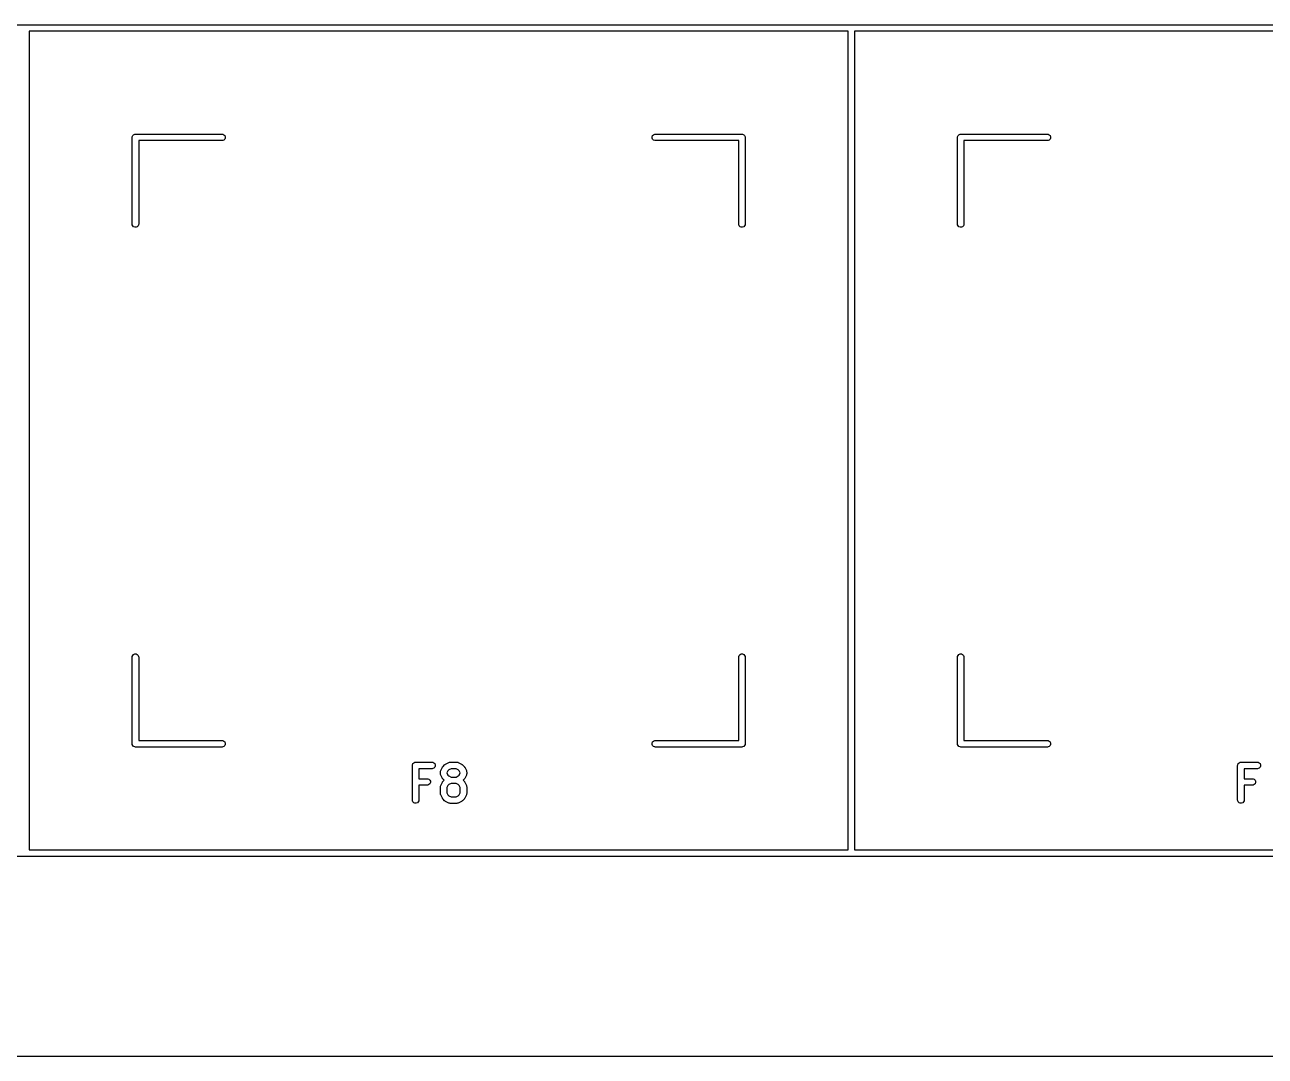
# Model space of a CAD drawing. Extents: x 48 to 353, y -180 to -61.
# Drawn here: x 200.92 to 229.55, y -84.45 to -60.64 of the extents above; entities that cross this region are included whole.
import ezdxf

# ---------------------------------------------------------------- set-up
doc = ezdxf.new("R2010")
doc.units = 0
doc.layers.add('BLACK', color=7, linetype='CONTINUOUS')

msp = doc.modelspace()

# ---------------------------------------------------------------- linework, layer by layer
at = {"layer": 'BLACK', "linetype": 'CONTINUOUS'}
for p, q in [((181.9, -60.6375), (200.95, -60.6375)), ((200.95, -60.6375), (220, -60.6375)), ((220, -60.6375), (239.05, -60.6375)), ((201.025, -60.7875), (201.025, -79.6875)), ((219.925, -60.7875), (201.025, -60.7875)), ((219.925, -79.6875), (219.925, -60.7875)), ((220.075, -60.7875), (220.075, -79.6875)), ((238.975, -60.7875), (220.075, -60.7875)), ((203.4, -63.2375), (203.401441, -63.222868)), ((203.4, -65.2375), (203.4, -63.2375)), ((203.401441, -63.222868), (203.41264, -63.195832)), ((203.41264, -63.195832), (203.433332, -63.17514)), ((203.433332, -63.17514), (203.460368, -63.163941)), ((203.460368, -63.163941), (203.475, -63.1625)), ((203.475, -63.1625), (205.475, -63.1625)), ((205.475, -63.1625), (205.489632, -63.163941)), ((205.489632, -63.163941), (205.516668, -63.17514)), ((205.516668, -63.17514), (205.53736, -63.195832)), ((205.53736, -63.195832), (205.548559, -63.222868)), ((205.548559, -63.252132), (205.53736, -63.279168)), ((205.548559, -63.222868), (205.548559, -63.252132)), ((215.401441, -63.222868), (215.41264, -63.195832)), ((215.401441, -63.252132), (215.401441, -63.222868)), ((215.41264, -63.279168), (215.401441, -63.252132)), ((215.41264, -63.195832), (215.433332, -63.17514)), ((215.433332, -63.17514), (215.460368, -63.163941)), ((215.460368, -63.163941), (215.475, -63.1625)), ((215.475, -63.1625), (217.475, -63.1625)), ((217.475, -63.1625), (217.489632, -63.163941)), ((217.489632, -63.163941), (217.516668, -63.17514)), ((217.516668, -63.17514), (217.53736, -63.195832)), ((217.53736, -63.195832), (217.548559, -63.222868)), ((217.548559, -63.222868), (217.55, -63.2375)), ((217.55, -63.2375), (217.55, -65.2375)), ((222.45, -63.2375), (222.451441, -63.222868)), ((222.45, -65.2375), (222.45, -63.2375)), ((222.451441, -63.222868), (222.46264, -63.195832)), ((222.46264, -63.195832), (222.483332, -63.17514)), ((222.483332, -63.17514), (222.510368, -63.163941)), ((222.510368, -63.163941), (222.525, -63.1625)), ((222.525, -63.1625), (224.525, -63.1625)), ((224.525, -63.1625), (224.539632, -63.163941)), ((224.539632, -63.163941), (224.566668, -63.17514)), ((224.566668, -63.17514), (224.58736, -63.195832)), ((224.58736, -63.195832), (224.598559, -63.222868)), ((224.598559, -63.252132), (224.58736, -63.279168)), ((224.598559, -63.222868), (224.598559, -63.252132)), ((205.475, -63.3125), (203.55, -63.3125)), ((203.55, -63.3125), (203.55, -65.2375)), ((205.489632, -63.311059), (205.475, -63.3125)), ((205.516668, -63.29986), (205.489632, -63.311059)), ((205.53736, -63.279168), (205.516668, -63.29986)), ((215.433332, -63.29986), (215.41264, -63.279168)), ((215.460368, -63.311059), (215.433332, -63.29986)), ((215.475, -63.3125), (215.460368, -63.311059)), ((217.4, -63.3125), (215.475, -63.3125)), ((217.4, -65.2375), (217.4, -63.3125)), ((224.525, -63.3125), (222.6, -63.3125)), ((222.6, -63.3125), (222.6, -65.2375)), ((224.539632, -63.311059), (224.525, -63.3125)), ((224.566668, -63.29986), (224.539632, -63.311059)), ((224.58736, -63.279168), (224.566668, -63.29986)), ((203.401441, -65.252132), (203.4, -65.2375)), ((203.41264, -65.279168), (203.401441, -65.252132)), ((203.433332, -65.29986), (203.41264, -65.279168)), ((203.53736, -65.279168), (203.516668, -65.29986)), ((203.548559, -65.252132), (203.53736, -65.279168)), ((203.55, -65.2375), (203.548559, -65.252132)), ((217.401441, -65.252132), (217.4, -65.2375)), ((217.41264, -65.279168), (217.401441, -65.252132)), ((217.433332, -65.29986), (217.41264, -65.279168)), ((217.53736, -65.279168), (217.516668, -65.29986)), ((217.548559, -65.252132), (217.53736, -65.279168)), ((217.55, -65.2375), (217.548559, -65.252132)), ((222.451441, -65.252132), (222.45, -65.2375)), ((222.46264, -65.279168), (222.451441, -65.252132)), ((222.483332, -65.29986), (222.46264, -65.279168)), ((222.58736, -65.279168), (222.566668, -65.29986)), ((222.598559, -65.252132), (222.58736, -65.279168)), ((222.6, -65.2375), (222.598559, -65.252132)), ((203.460368, -65.311059), (203.433332, -65.29986)), ((203.489632, -65.311059), (203.460368, -65.311059)), ((203.516668, -65.29986), (203.489632, -65.311059)), ((217.460368, -65.311059), (217.433332, -65.29986)), ((217.489632, -65.311059), (217.460368, -65.311059)), ((217.516668, -65.29986), (217.489632, -65.311059)), ((222.510368, -65.311059), (222.483332, -65.29986)), ((222.539632, -65.311059), (222.510368, -65.311059)), ((222.566668, -65.29986), (222.539632, -65.311059)), ((203.4, -75.2375), (203.401441, -75.222868)), ((203.4, -77.2375), (203.4, -75.2375)), ((203.401441, -75.222868), (203.41264, -75.195832)), ((203.41264, -75.195832), (203.433332, -75.17514)), ((203.433332, -75.17514), (203.460368, -75.163941)), ((203.460368, -75.163941), (203.489632, -75.163941)), ((203.489632, -75.163941), (203.516668, -75.17514)), ((203.516668, -75.17514), (203.53736, -75.195832)), ((203.53736, -75.195832), (203.548559, -75.222868)), ((203.548559, -75.222868), (203.55, -75.2375)), ((203.55, -75.2375), (203.55, -77.1625)), ((217.4, -75.2375), (217.401441, -75.222868)), ((217.4, -77.1625), (217.4, -75.2375)), ((217.401441, -75.222868), (217.41264, -75.195832)), ((217.41264, -75.195832), (217.433332, -75.17514)), ((217.433332, -75.17514), (217.460368, -75.163941)), ((217.460368, -75.163941), (217.489632, -75.163941)), ((217.489632, -75.163941), (217.516668, -75.17514)), ((217.516668, -75.17514), (217.53736, -75.195832)), ((217.53736, -75.195832), (217.548559, -75.222868)), ((217.548559, -75.222868), (217.55, -75.2375)), ((217.55, -75.2375), (217.55, -77.2375)), ((222.45, -75.2375), (222.451441, -75.222868)), ((222.45, -77.2375), (222.45, -75.2375)), ((222.451441, -75.222868), (222.46264, -75.195832)), ((222.46264, -75.195832), (222.483332, -75.17514)), ((222.483332, -75.17514), (222.510368, -75.163941)), ((222.510368, -75.163941), (222.539632, -75.163941)), ((222.539632, -75.163941), (222.566668, -75.17514)), ((222.566668, -75.17514), (222.58736, -75.195832)), ((222.58736, -75.195832), (222.598559, -75.222868)), ((222.598559, -75.222868), (222.6, -75.2375)), ((222.6, -75.2375), (222.6, -77.1625)), ((203.401441, -77.252132), (203.4, -77.2375)), ((203.41264, -77.279168), (203.401441, -77.252132)), ((203.433332, -77.29986), (203.41264, -77.279168)), ((203.460368, -77.311059), (203.433332, -77.29986)), ((203.55, -77.1625), (205.475, -77.1625)), ((205.475, -77.1625), (205.489632, -77.163941)), ((205.489632, -77.163941), (205.516668, -77.17514)), ((205.516668, -77.29986), (205.489632, -77.311059)), ((205.516668, -77.17514), (205.53736, -77.195832)), ((205.53736, -77.279168), (205.516668, -77.29986)), ((205.53736, -77.195832), (205.548559, -77.222868)), ((205.548559, -77.252132), (205.53736, -77.279168)), ((205.548559, -77.222868), (205.548559, -77.252132)), ((215.401441, -77.222868), (215.41264, -77.195832)), ((215.401441, -77.252132), (215.401441, -77.222868)), ((215.41264, -77.279168), (215.401441, -77.252132)), ((215.41264, -77.195832), (215.433332, -77.17514)), ((215.433332, -77.29986), (215.41264, -77.279168)), ((215.433332, -77.17514), (215.460368, -77.163941)), ((215.460368, -77.311059), (215.433332, -77.29986)), ((215.460368, -77.163941), (215.475, -77.1625)), ((215.475, -77.1625), (217.4, -77.1625)), ((217.516668, -77.29986), (217.489632, -77.311059)), ((217.53736, -77.279168), (217.516668, -77.29986)), ((217.548559, -77.252132), (217.53736, -77.279168)), ((217.55, -77.2375), (217.548559, -77.252132)), ((222.451441, -77.252132), (222.45, -77.2375)), ((222.46264, -77.279168), (222.451441, -77.252132)), ((222.483332, -77.29986), (222.46264, -77.279168)), ((222.510368, -77.311059), (222.483332, -77.29986)), ((222.6, -77.1625), (224.525, -77.1625)), ((224.525, -77.1625), (224.539632, -77.163941)), ((224.539632, -77.163941), (224.566668, -77.17514)), ((224.566668, -77.29986), (224.539632, -77.311059)), ((224.566668, -77.17514), (224.58736, -77.195832)), ((224.58736, -77.279168), (224.566668, -77.29986)), ((224.58736, -77.195832), (224.598559, -77.222868)), ((224.598559, -77.252132), (224.58736, -77.279168)), ((224.598559, -77.222868), (224.598559, -77.252132)), ((203.475, -77.3125), (203.460368, -77.311059)), ((205.475, -77.3125), (203.475, -77.3125)), ((205.489632, -77.311059), (205.475, -77.3125)), ((215.475, -77.3125), (215.460368, -77.311059)), ((217.475, -77.3125), (215.475, -77.3125)), ((217.489632, -77.311059), (217.475, -77.3125)), ((222.525, -77.3125), (222.510368, -77.311059)), ((224.525, -77.3125), (222.525, -77.3125)), ((224.539632, -77.311059), (224.525, -77.3125)), ((209.866667, -77.737295), (209.868108, -77.722663)), ((209.866667, -78.537295), (209.866667, -77.737295)), ((209.868108, -77.722663), (209.879307, -77.695627)), ((209.879307, -77.695627), (209.899999, -77.674935)), ((209.899999, -77.674935), (209.927035, -77.663736)), ((209.927035, -77.663736), (209.941667, -77.662295)), ((209.941667, -77.662295), (210.322619, -77.662295)), ((210.322619, -77.812295), (210.016667, -77.812295)), ((210.016667, -77.812295), (210.016667, -78.043247)), ((210.322619, -77.662295), (210.337251, -77.663736)), ((210.337251, -77.810854), (210.322619, -77.812295)), ((210.337251, -77.663736), (210.364287, -77.674935)), ((210.364287, -77.799655), (210.337251, -77.810854)), ((210.364287, -77.674935), (210.384979, -77.695627)), ((210.384979, -77.778963), (210.364287, -77.799655)), ((210.384979, -77.695627), (210.396178, -77.722663)), ((210.396178, -77.751927), (210.384979, -77.778963)), ((210.396178, -77.722663), (210.396178, -77.751927)), ((210.514285, -77.889676), (210.515726, -77.875044)), ((210.515726, -77.875044), (210.516756, -77.872555)), ((210.516756, -77.872555), (210.516948, -77.869866)), ((210.516948, -77.869866), (210.522203, -77.856135)), ((210.522203, -77.856135), (210.560299, -77.779944)), ((210.560299, -77.779944), (210.564262, -77.773647)), ((210.564262, -77.773647), (210.565021, -77.771817)), ((210.565021, -77.771817), (210.566712, -77.769755)), ((210.566712, -77.769755), (210.568132, -77.767501)), ((210.568132, -77.767501), (210.569627, -77.766204)), ((210.569627, -77.766204), (210.574348, -77.760452)), ((210.574348, -77.760452), (210.612443, -77.722357)), ((210.612443, -77.722357), (210.618192, -77.717638)), ((210.618192, -77.717638), (210.619492, -77.71614)), ((210.619492, -77.71614), (210.621751, -77.714718)), ((210.621751, -77.714718), (210.623808, -77.71303)), ((210.623808, -77.71303), (210.625635, -77.712272)), ((210.625635, -77.712272), (210.631935, -77.708308)), ((210.631935, -77.708308), (210.708125, -77.670213)), ((210.68902, -77.857911), (210.664285, -77.907381)), ((210.709903, -77.837029), (210.68902, -77.857911)), ((210.708125, -77.670213), (210.721857, -77.664958)), ((210.759371, -77.812295), (210.709903, -77.837029)), ((210.721857, -77.664958), (210.724544, -77.664767)), ((210.724544, -77.664767), (210.727034, -77.663736)), ((210.727034, -77.663736), (210.741666, -77.662295)), ((210.741666, -77.662295), (210.894047, -77.662295)), ((210.876342, -77.812295), (210.759371, -77.812295)), ((210.925811, -77.837029), (210.876342, -77.812295)), ((210.894047, -77.662295), (210.908679, -77.663736)), ((210.908679, -77.663736), (210.911168, -77.664767)), ((210.911168, -77.664767), (210.913856, -77.664958)), ((210.913856, -77.664958), (210.927588, -77.670213)), ((210.946693, -77.857911), (210.925811, -77.837029)), ((210.927588, -77.670213), (211.003779, -77.708308)), ((210.971428, -77.90738), (210.946693, -77.857911)), ((211.003779, -77.708308), (211.010078, -77.712272)), ((211.010078, -77.712272), (211.011906, -77.71303)), ((211.011906, -77.71303), (211.013962, -77.714718)), ((211.013962, -77.714718), (211.016222, -77.71614)), ((211.016222, -77.71614), (211.017521, -77.717638)), ((211.017521, -77.717638), (211.023271, -77.722357)), ((211.023271, -77.722357), (211.061366, -77.760452)), ((211.061366, -77.760452), (211.066084, -77.766201)), ((211.066084, -77.766201), (211.067583, -77.767501)), ((211.067583, -77.767501), (211.069004, -77.76976)), ((211.069004, -77.76976), (211.070693, -77.771817)), ((211.070693, -77.771817), (211.07145, -77.773644)), ((211.07145, -77.773644), (211.075415, -77.779944)), ((211.075415, -77.779944), (211.11351, -77.856135)), ((211.11351, -77.856135), (211.118765, -77.869867)), ((211.118765, -77.869867), (211.118955, -77.872554)), ((211.118955, -77.872554), (211.119987, -77.875044)), ((211.119987, -77.875044), (211.121428, -77.889676)), ((228.916667, -77.737295), (228.918108, -77.722663)), ((228.916667, -78.537295), (228.916667, -77.737295)), ((228.918108, -77.722663), (228.929307, -77.695627)), ((228.929307, -77.695627), (228.949999, -77.674935)), ((228.949999, -77.674935), (228.977035, -77.663736)), ((228.977035, -77.663736), (228.991667, -77.662295)), ((228.991667, -77.662295), (229.372619, -77.662295)), ((229.372619, -77.812295), (229.066667, -77.812295)), ((229.066667, -77.812295), (229.066667, -78.043247)), ((229.372619, -77.662295), (229.387251, -77.663736)), ((229.387251, -77.810854), (229.372619, -77.812295)), ((229.387251, -77.663736), (229.414287, -77.674935)), ((229.414287, -77.799655), (229.387251, -77.810854)), ((229.414287, -77.674935), (229.434979, -77.695627)), ((229.434979, -77.778963), (229.414287, -77.799655)), ((229.434979, -77.695627), (229.446178, -77.722663)), ((229.446178, -77.751927), (229.434979, -77.778963)), ((229.446178, -77.722663), (229.446178, -77.751927)), ((210.016667, -78.043247), (210.208333, -78.043247)), ((210.208333, -78.043247), (210.222965, -78.044688)), ((210.222965, -78.044688), (210.250001, -78.055887)), ((210.250001, -78.055887), (210.270693, -78.076579)), ((210.270693, -78.159915), (210.250001, -78.180607)), ((210.270693, -78.076579), (210.281892, -78.103615)), ((210.281892, -78.132879), (210.270693, -78.159915)), ((210.281892, -78.103615), (210.281892, -78.132879)), ((210.514285, -77.927771), (210.514285, -77.889676)), ((210.515726, -77.942403), (210.514285, -77.927771)), ((210.516756, -77.944891), (210.515726, -77.942403)), ((210.516948, -77.947581), (210.516756, -77.944891)), ((210.522203, -77.961313), (210.516948, -77.947581)), ((210.560299, -78.037502), (210.522203, -77.961313)), ((210.522203, -78.198992), (210.560299, -78.122801)), ((210.564261, -78.043796), (210.560299, -78.037502)), ((210.560299, -78.122801), (210.564262, -78.116504)), ((210.56502, -78.045628), (210.564261, -78.043796)), ((210.564262, -78.116504), (210.565021, -78.114674)), ((210.566713, -78.047691), (210.56502, -78.045628)), ((210.565021, -78.114674), (210.566712, -78.112612)), ((210.566712, -78.112612), (210.568132, -78.110358)), ((210.568132, -78.049945), (210.566713, -78.047691)), ((210.569626, -78.051241), (210.568132, -78.049945)), ((210.568132, -78.110358), (210.569627, -78.109061)), ((210.574347, -78.056993), (210.569626, -78.051241)), ((210.569627, -78.109061), (210.574348, -78.103309)), ((210.597505, -78.080151), (210.574347, -78.056993)), ((210.574348, -78.103309), (210.597505, -78.080151)), ((210.664285, -77.907381), (210.664285, -77.910065)), ((210.664285, -77.910065), (210.689019, -77.959533)), ((210.689019, -77.959533), (210.709903, -77.980418)), ((210.709903, -77.980418), (210.759371, -78.005152)), ((210.759371, -78.155152), (210.709903, -78.179886)), ((210.759371, -78.005152), (210.876342, -78.005152)), ((210.876342, -78.155152), (210.759371, -78.155152)), ((210.876342, -78.005152), (210.92581, -77.980418)), ((210.925811, -78.179886), (210.876342, -78.155152)), ((210.92581, -77.980418), (210.946693, -77.959534)), ((210.946693, -77.959534), (210.971428, -77.910066)), ((210.971428, -77.910066), (210.971428, -77.90738)), ((211.061367, -78.056993), (211.038208, -78.080151)), ((211.038208, -78.080151), (211.061366, -78.103309)), ((211.061366, -78.103309), (211.066084, -78.109058)), ((211.066084, -78.051244), (211.061367, -78.056993)), ((211.067583, -78.049945), (211.066084, -78.051244)), ((211.066084, -78.109058), (211.067583, -78.110358)), ((211.069004, -78.047686), (211.067583, -78.049945)), ((211.067583, -78.110358), (211.069004, -78.112617)), ((211.070694, -78.045628), (211.069004, -78.047686)), ((211.069004, -78.112617), (211.070693, -78.114674)), ((211.070693, -78.114674), (211.07145, -78.116501)), ((211.071451, -78.043798), (211.070694, -78.045628)), ((211.07145, -78.116501), (211.075415, -78.122801)), ((211.075415, -78.037502), (211.071451, -78.043798)), ((211.11351, -77.961312), (211.075415, -78.037502)), ((211.075415, -78.122801), (211.11351, -78.198992)), ((211.118765, -77.94758), (211.11351, -77.961312)), ((211.118955, -77.944892), (211.118765, -77.94758)), ((211.119987, -77.942403), (211.118955, -77.944892)), ((211.121428, -77.927771), (211.119987, -77.942403)), ((211.121428, -77.889676), (211.121428, -77.927771)), ((229.066667, -78.043247), (229.258333, -78.043247)), ((229.258333, -78.043247), (229.272965, -78.044688)), ((229.272965, -78.044688), (229.300001, -78.055887)), ((229.300001, -78.055887), (229.320693, -78.076579)), ((229.320693, -78.159915), (229.300001, -78.180607)), ((229.320693, -78.076579), (229.331892, -78.103615)), ((229.331892, -78.132879), (229.320693, -78.159915)), ((229.331892, -78.103615), (229.331892, -78.132879)), ((210.208333, -78.193247), (210.016667, -78.193247)), ((210.016667, -78.193247), (210.016667, -78.537295)), ((210.222965, -78.191806), (210.208333, -78.193247)), ((210.250001, -78.180607), (210.222965, -78.191806)), ((210.514285, -78.232533), (210.515726, -78.217901)), ((210.514285, -78.384914), (210.514285, -78.232533)), ((210.515726, -78.399546), (210.514285, -78.384914)), ((210.515726, -78.217901), (210.516756, -78.215412)), ((210.516756, -78.402034), (210.515726, -78.399546)), ((210.516756, -78.215412), (210.516948, -78.212723)), ((210.516948, -78.404724), (210.516756, -78.402034)), ((210.516948, -78.212723), (210.522203, -78.198992)), ((210.522203, -78.418456), (210.516948, -78.404724)), ((210.560299, -78.494645), (210.522203, -78.418456)), ((210.68902, -78.200768), (210.664285, -78.250238)), ((210.664285, -78.250238), (210.664285, -78.367208)), ((210.664285, -78.367208), (210.689019, -78.416676)), ((210.689019, -78.416676), (210.709903, -78.437561)), ((210.709903, -78.179886), (210.68902, -78.200768)), ((210.709903, -78.437561), (210.759371, -78.462295)), ((210.876342, -78.462295), (210.92581, -78.437561)), ((210.92581, -78.437561), (210.946693, -78.416677)), ((210.946693, -78.200768), (210.925811, -78.179886)), ((210.971428, -78.250237), (210.946693, -78.200768)), ((210.946693, -78.416677), (210.971428, -78.367209)), ((210.971428, -78.367209), (210.971428, -78.250237)), ((211.11351, -78.418455), (211.075415, -78.494645)), ((211.11351, -78.198992), (211.118765, -78.212724)), ((211.118765, -78.404723), (211.11351, -78.418455)), ((211.118765, -78.212724), (211.118955, -78.215411)), ((211.118955, -78.402035), (211.118765, -78.404723)), ((211.118955, -78.215411), (211.119987, -78.217901)), ((211.119987, -78.399546), (211.118955, -78.402035)), ((211.119987, -78.217901), (211.121428, -78.232533)), ((211.121428, -78.384914), (211.119987, -78.399546)), ((211.121428, -78.232533), (211.121428, -78.384914)), ((229.258333, -78.193247), (229.066667, -78.193247)), ((229.066667, -78.193247), (229.066667, -78.537295)), ((229.272965, -78.191806), (229.258333, -78.193247)), ((229.300001, -78.180607), (229.272965, -78.191806)), ((209.868108, -78.551927), (209.866667, -78.537295)), ((209.879307, -78.578963), (209.868108, -78.551927)), ((209.899999, -78.599655), (209.879307, -78.578963)), ((209.927035, -78.610854), (209.899999, -78.599655)), ((209.956299, -78.610854), (209.927035, -78.610854)), ((209.983335, -78.599655), (209.956299, -78.610854)), ((210.004027, -78.578963), (209.983335, -78.599655)), ((210.015226, -78.551927), (210.004027, -78.578963)), ((210.016667, -78.537295), (210.015226, -78.551927)), ((210.564261, -78.500939), (210.560299, -78.494645)), ((210.56502, -78.502771), (210.564261, -78.500939)), ((210.566713, -78.504834), (210.56502, -78.502771)), ((210.568132, -78.507088), (210.566713, -78.504834)), ((210.569626, -78.508384), (210.568132, -78.507088)), ((210.574347, -78.514136), (210.569626, -78.508384)), ((210.612442, -78.552232), (210.574347, -78.514136)), ((210.618193, -78.556952), (210.612442, -78.552232)), ((210.619492, -78.55845), (210.618193, -78.556952)), ((210.621747, -78.559869), (210.619492, -78.55845)), ((210.623807, -78.56156), (210.621747, -78.559869)), ((210.625637, -78.562318), (210.623807, -78.56156)), ((210.631935, -78.566282), (210.625637, -78.562318)), ((210.708125, -78.604377), (210.631935, -78.566282)), ((210.721857, -78.609632), (210.708125, -78.604377)), ((210.724544, -78.609822), (210.721857, -78.609632)), ((210.727034, -78.610854), (210.724544, -78.609822)), ((210.741666, -78.612295), (210.727034, -78.610854)), ((210.894047, -78.612295), (210.741666, -78.612295)), ((210.759371, -78.462295), (210.876342, -78.462295)), ((210.908679, -78.610854), (210.894047, -78.612295)), ((210.911168, -78.609822), (210.908679, -78.610854)), ((210.913856, -78.609632), (210.911168, -78.609822)), ((210.927588, -78.604377), (210.913856, -78.609632)), ((211.003779, -78.566282), (210.927588, -78.604377)), ((211.010078, -78.562317), (211.003779, -78.566282)), ((211.011906, -78.56156), (211.010078, -78.562317)), ((211.013962, -78.559872), (211.011906, -78.56156)), ((211.016222, -78.55845), (211.013962, -78.559872)), ((211.017522, -78.55695), (211.016222, -78.55845)), ((211.023272, -78.552232), (211.017522, -78.55695)), ((211.061367, -78.514136), (211.023272, -78.552232)), ((211.066084, -78.508387), (211.061367, -78.514136)), ((211.067583, -78.507088), (211.066084, -78.508387)), ((211.069004, -78.504829), (211.067583, -78.507088)), ((211.070694, -78.502771), (211.069004, -78.504829)), ((211.071451, -78.500941), (211.070694, -78.502771)), ((211.075415, -78.494645), (211.071451, -78.500941)), ((228.918108, -78.551927), (228.916667, -78.537295)), ((228.929307, -78.578963), (228.918108, -78.551927)), ((228.949999, -78.599655), (228.929307, -78.578963)), ((228.977035, -78.610854), (228.949999, -78.599655)), ((229.006299, -78.610854), (228.977035, -78.610854)), ((229.033335, -78.599655), (229.006299, -78.610854)), ((229.054027, -78.578963), (229.033335, -78.599655)), ((229.065226, -78.551927), (229.054027, -78.578963)), ((229.066667, -78.537295), (229.065226, -78.551927)), ((200.95, -79.8375), (181.9, -79.8375)), ((220, -79.8375), (200.95, -79.8375)), ((201.025, -79.6875), (219.925, -79.6875)), ((239.05, -79.8375), (220, -79.8375)), ((220.075, -79.6875), (238.975, -79.6875)), ((181.9, -84.45), (200.95, -84.45)), ((200.95, -84.45), (220, -84.45)), ((220, -84.45), (239.05, -84.45))]:
    msp.add_line(p, q, dxfattribs=at)

doc.saveas('drawing.dxf')
